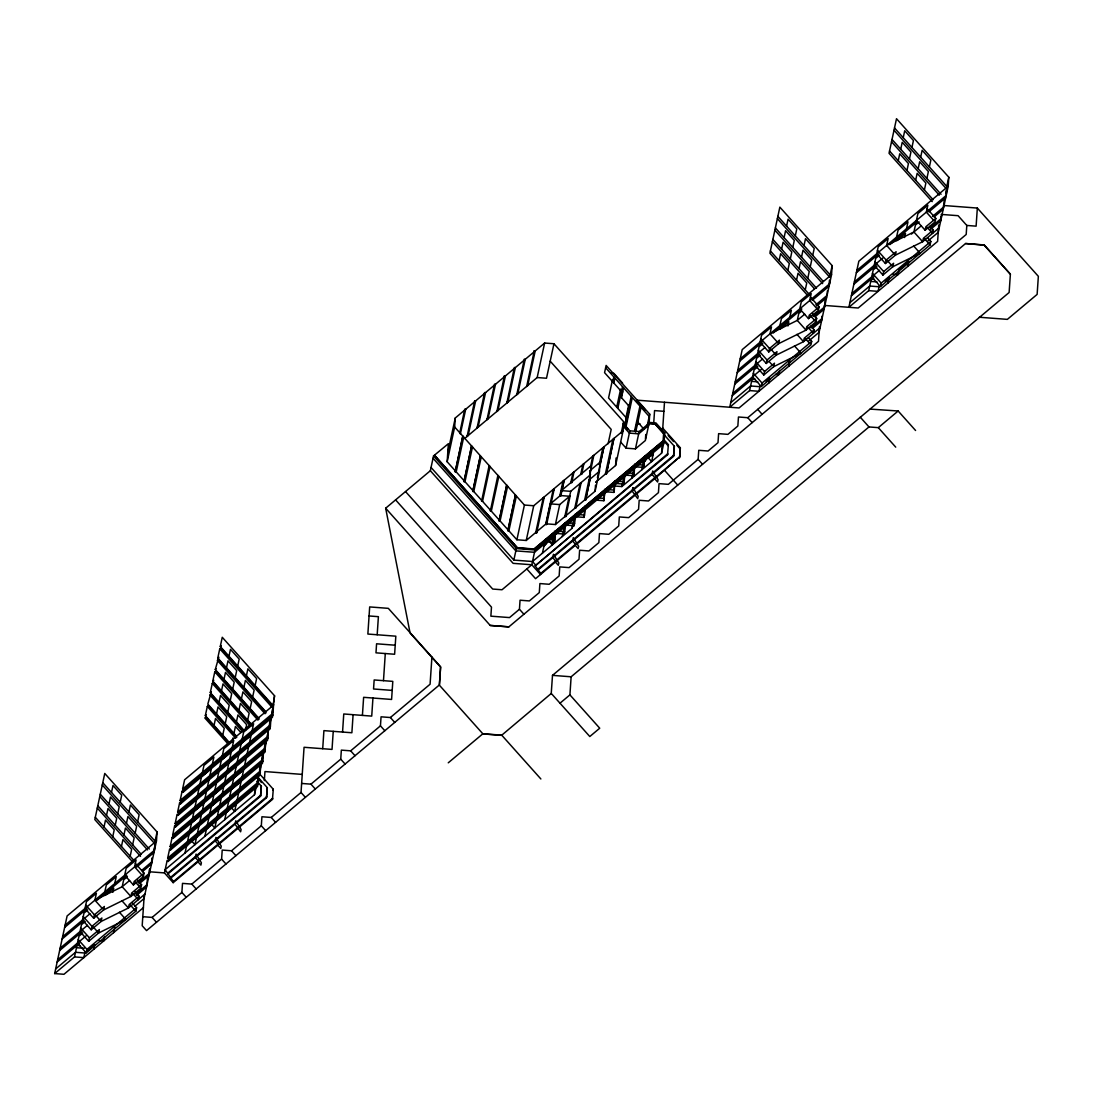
<?xml version="1.0" encoding="UTF-8"?>
<svg xmlns="http://www.w3.org/2000/svg" width="1093" height="1093" viewBox="0 0 1093 1093"><rect width="100%" height="100%" fill="white"/><g stroke="black" fill="none" stroke-linecap="round" stroke-linejoin="round"><path stroke-width="1.5" d="M94.053 944.776L93.752 949.298L94.654 945.144M113.809 929.624L113.617 932.643L114.806 927.11M144.221 895.331L142.186 925.73L146.544 930.608L439.413 684.928L440.629 666.839L388.329 608.35L369.68 606.929L367.863 634.049L395.83 636.181L394.614 654.256L375.978 652.835L376.579 643.791L395.229 645.212M146.694 884.087L146.489 887.092L136.57 895.427M147.391 878.758L146.995 884.784L135.819 894.156M149.386 869.55L148.99 875.575L139.057 883.895M149.782 868.744L149.481 873.266L138.319 882.638M151.886 858.019L151.476 864.044L142.418 871.654M152.173 858.729L151.968 861.735L142.049 870.069M154.277 848.004L153.963 852.526L136.598 867.091M134.931 906.22L144.003 898.624L156.463 840.995L157.064 831.964L104.764 773.461L94.804 819.559L132.321 861.53M186.247 897.298L181.889 892.421L182.504 883.376L191.822 884.1L196.18 888.964M225.964 863.989L221.606 859.112L222.207 850.067L231.538 850.778L235.897 855.655M149.659 871.79L164.456 872.924L173.172 882.666L173.418 881.586L165.166 869.659L254.519 794.707L254.819 790.184M164.456 872.924L167.161 860.451L168.062 861.462L257.415 786.509L258.153 775.579M257.415 786.509L258.549 774.841M259.601 770.155L259.902 765.633M168.062 861.462L168.568 859.153L167.653 858.142L169.647 848.919L170.563 849.93L259.915 774.978L260.435 767.177M259.915 774.978L261.036 763.31M263.522 751.793L262.894 761.152L172.148 837.402L173.049 838.413L173.555 836.104L172.639 835.093L261.992 760.141L262.293 755.618M262.826 757.217L263.14 752.53M167.844 874.004L260.503 796.264L261.336 786.14L257.115 781.413M260.503 796.264L261.336 786.14M177.121 823.794L174.634 825.871L175.549 826.882L176.041 824.587L175.14 823.562L264.479 748.609L264.684 745.604M175.549 826.882L264.889 751.929L265.626 741.013M264.889 751.929L266.023 740.262M265.681 830.666L261.323 825.789L261.924 816.758L271.242 817.468L275.6 822.346M264.342 780.607L264.957 771.562L302.242 774.404M175.14 823.562L177.121 814.353L178.036 815.364L267.389 740.412L268.017 731.039M267.389 740.412L268.509 728.744M271.009 717.213L270.381 726.572L179.621 802.822L180.523 803.833L181.028 801.538L180.113 800.513L269.465 725.561L269.875 719.536M180.523 803.833L269.875 728.881L270.19 724.194M273.496 705.695L272.867 715.054L182.107 791.291L183.023 792.316L183.515 790.007L182.613 788.996L271.966 714.043L274.562 695.776L222.262 637.287L220.267 646.496L272.567 704.999M236.293 823.152L266.473 797.835L267.32 787.698L257.265 776.454M266.473 797.835L267.32 787.698M272.676 712.677L273.1 706.433L220.8 647.944L221.305 645.635L220.267 646.496M271.966 714.043L274.562 695.776M199.24 860.806L272.458 799.393L273.291 789.269L259.137 773.42M305.384 797.357L301.026 792.48L304.059 747.284L332.026 749.415L333.242 731.34M322.708 748.705L323.911 730.63L351.878 732.761L353.094 714.685M345.101 764.048L340.743 759.17L341.344 750.126L350.662 750.836L355.02 755.714M342.56 732.05L343.762 713.975L371.729 716.106L372.945 698.031M362.411 715.396L363.627 697.32L391.595 699.452L392.797 681.376L374.161 679.955L373.546 688.986L392.196 690.407M377.181 634.76L378.397 616.671L369.079 615.96M384.804 730.725L380.446 725.848L381.061 716.817L390.379 717.527L394.737 722.405M383.479 680.666L385.296 653.546M431.913 657.098L430.096 684.218L390.379 717.527M590.097 470.564L589.496 479.595L591.163 465.632L561.378 490.62L560.313 495.539L550.394 503.873L546.076 523.82L526.225 540.475L516.893 539.764L447.16 461.765L448.362 443.703L433.538 455.945L430.341 470.728L385.665 508.218L410.066 632.956L440.575 667.085L439.359 685.161L482.942 733.909L501.591 735.329L551.282 693.454L589.796 736.532L599.729 728.211L569.918 694.875L571.133 676.786L868.976 426.939L878.294 427.65L895.727 447.146M447.16 461.765L454.661 427.021L455.275 417.991L544.628 343.038L553.96 343.748L623.693 421.748L623.078 430.792L615.578 465.522L595.712 482.177M455.221 471.793L462.804 436.107L455.221 471.793L456.205 471.862L463.719 437.132L462.735 437.05M464.006 481.603L471.575 445.93L464.006 481.603L464.976 481.685L472.49 446.941L471.52 446.873M472.777 491.426L480.36 455.74L472.777 491.426L473.761 491.495L481.275 456.765L480.292 456.696M484.541 393.439L485.565 392.565L478.065 427.308L477.094 427.226M481.562 501.25L489.131 465.563L490.047 466.588L482.532 501.318L481.617 500.293M490.333 511.059L497.902 475.373L498.818 476.398L491.317 511.141L490.402 510.117M504.46 375.842L496.878 411.514L497.916 410.654L505.431 375.91L504.46 375.842L503.736 379.148M499.118 520.883L506.687 485.196L499.118 520.883L500.088 520.951L507.603 486.221L506.619 486.139M516.798 393.917L516.743 394.86L524.312 359.187L525.282 359.255L517.768 393.986M507.89 530.692L515.459 495.006L507.89 530.692L508.873 530.774L516.374 496.031L515.404 495.962M534.245 350.853L526.662 386.526L527.7 385.665L535.215 350.921L534.245 350.853L533.521 354.159M523.807 614.129L519.448 609.252L520.049 600.221L529.367 600.931L539.3 592.597L539.901 583.566L549.219 584.277L559.151 575.943L559.753 566.898L569.084 567.609L579.003 559.288L579.618 550.244L588.936 550.954L598.868 542.634L599.47 533.589L608.787 534.299L618.72 525.979L619.321 516.934L628.653 517.645L638.572 509.311L639.186 500.28L648.504 500.99L658.437 492.656L659.038 483.625L668.356 484.336L698.14 459.347L698.755 450.302L708.073 451.013L718.005 442.692L718.607 433.648L727.924 434.358L737.857 426.038L738.458 416.993L747.776 417.704L752.134 422.581M543.194 498.08L544.164 498.148L544.232 497.206L543.194 498.08L535.679 532.81L536.649 532.892L536.718 531.936M553.181 489.691L554.165 489.76L554.233 488.817L553.181 489.691L545.68 524.421L546.65 524.503L546.719 523.547M555.34 531.02L554.738 540.065L545.421 539.355L544.915 541.663L554.233 542.374L555.34 531.02L564.671 531.731L565.272 522.7L574.59 523.41L575.205 514.366L584.523 515.076L585.124 506.045L584.017 517.385L574.699 516.675L574.098 525.719L564.767 525.009L564.166 534.04L554.848 533.329M561.898 490.183L564.029 480.319L562.991 481.193L559.807 495.976L560.832 495.102M551.227 693.686L552.498 675.365L571.133 676.786M546.076 523.82L555.394 524.531L559.712 504.583L570.163 495.812L569.125 496.687L564.808 516.634L565.846 515.773M571.762 482.792L573.962 471.998L572.923 472.859L570.792 482.723L571.83 481.849M431.052 467.476L513.847 560.094L532.496 561.515L572.213 528.206L572.431 524.913M575.71 508.382L581.148 482.559L580.11 483.434L574.74 508.313L575.765 507.439M581.695 474.471L583.881 463.664L582.856 464.539L580.725 474.389L581.749 473.529M585.629 500.061L590.015 479.158L585.629 500.061L584.659 499.979L588.977 480.032L599.429 471.274L600.03 462.23L591.34 469.512M555.394 524.531L595.111 491.222L595.507 485.196M596.341 482.546L596.409 481.603M597.42 477.586L603.923 446.859L599.633 466.711M405.517 491.549L492.683 589.045L502.015 589.755L531.799 564.767L534.983 549.984L594.551 500.02L603.882 500.731L604.976 489.391L614.307 490.101L614.908 481.057L624.226 481.767L624.841 472.722L634.159 473.433L634.76 464.402L644.091 465.112L644.692 456.068L643.586 467.421L634.268 466.711L633.667 475.742L624.335 475.031L605.727 490.648M603.882 500.731L604.976 489.391M606.342 474.157L613.911 438.471L606.342 474.157L605.358 474.089L612.872 439.345L613.856 439.427M595.794 498.982L604.484 491.686L613.801 492.396L614.908 481.057M615.578 465.522L616.069 457.994M625.387 426.543L629.65 406.828L620.933 397.087L621.33 391.062M625.483 425.04L625.988 417.512L628.68 405.025M614.416 483.366L623.734 484.076L624.841 472.722M645.457 439.031L645.758 434.508M620.66 442.064L626.111 448.157L635.429 448.868L645.348 440.534L649.105 423.21L649.707 414.165L606.123 365.431L604.566 372.658L621.999 392.155L620.933 397.087M653.682 423.742L654.557 410.599L663.888 411.31M664.489 402.265L662.672 429.385L662.904 428.306L680.338 447.802L679.737 456.833L655.923 477.709M611.684 485.784L621.849 486.563L661.566 453.24L661.962 447.215M663.096 440.944L534.081 548.973L517.385 547.702L434.522 455.316L517.331 547.935L534.026 549.219L663.096 440.944L663.629 433.552L654.912 423.797L648.231 423.292M663.752 441.012L663.547 444.031L534.491 552.293L515.841 550.872L433.033 458.254M663.957 437.992L664.653 432.678L655.937 422.936L649.16 422.417M661.566 453.24L664.052 441.722L664.653 432.678M430.341 470.728L513.15 563.346L531.799 564.767L540.502 574.522L540.748 573.429L535.174 565.846L667.536 454.811L668.383 444.673L664.148 439.946M537.838 570.191L673.52 456.368L674.354 446.245L664.298 434.987M673.52 456.368L674.354 446.245M679.504 457.926L680.338 447.802M769.158 378.451L768.844 382.974L769.745 378.82M789.009 361.797L788.709 366.319L789.897 360.786M819.477 326.534L818.493 341.33L739.059 407.949L636.522 400.134L645.239 409.889M821.895 316.246L821.581 320.768L812.523 328.365M824.286 306.231L824.081 309.237L815.009 316.847M824.983 300.903L824.573 306.928L813.411 316.301M827.374 290.888L827.073 295.411L815.897 304.783M829.464 280.163L829.068 286.188L812.222 300.315M829.765 280.874L829.56 283.879L740.207 358.846M808.738 340.975L819.094 332.286L831.554 274.671L832.156 265.626L779.855 207.137L769.896 253.234L807.413 295.192M888.09 281.516L888.281 278.51M908.146 261.855L907.846 266.378L908.734 262.224M938.723 224.953L937.616 241.389L858.196 308.007L824.3 305.425M941.018 216.305L940.718 220.827L930.362 229.516M941.415 215.499L941.223 218.518L930.047 227.891M943.409 206.29L943.218 209.296L934.146 216.906M944.12 200.962L943.71 207.001L932.548 216.359M946.005 193.256L946.21 190.237M946.511 190.947L946.196 195.469L877.952 252.729M927.875 241.034L938.231 232.344L948.191 186.247L948.806 177.216L896.506 118.713L889.033 153.293L932.233 201.618M941.141 214.406L958.083 215.69L966.799 225.445L966.198 234.476L747.776 417.704M943.437 205.484L977.333 208.066L976.117 226.155L966.799 225.445M385.665 508.218L490.211 625.442L508.86 626.863L965.584 243.52L984.233 244.941L1010.383 274.193L1009.126 292.5L552.498 675.365M143.402 907.655L63.968 974.287L54.65 973.576L67.11 915.948L156.463 840.995M54.65 973.576L74.502 956.921L77.002 945.39L80.103 945.636M60.129 948.218L79.994 931.564L81.483 924.651L85.199 921.522M104.013 827.005L105.515 820.092L114.218 829.833L112.729 836.76M106.499 815.474L108.002 808.56L116.719 818.315L115.216 825.229M108.999 803.956L110.489 797.043L119.205 806.784L117.716 813.711M111.486 792.425L112.989 785.512L121.706 795.267L120.203 802.18M102.523 908.72L94.9 900.181L96.389 893.268L86.47 901.602L84.967 908.515L93.684 918.27L103.616 909.936L130.9 896.479L140.833 888.144L141.584 884.688L137.226 879.81M85.022 952.099L83.833 957.632L74.502 956.921M82.713 933.053L78.997 936.168L77.494 943.095L86.21 952.836L86.962 949.38L136.598 907.736L132.239 902.859M88.711 941.319L89.448 937.862L99.381 929.528L98.63 932.985L88.711 941.319L79.994 931.564M91.197 929.788L91.949 926.331L101.868 917.997L101.13 921.467L91.197 929.788L82.481 920.033L83.97 913.12L87.7 910.004M93.684 918.27L94.435 914.814L104.368 906.48L103.616 909.936M104.832 891.861L106.322 884.947L116.254 876.613L114.751 883.527M121.446 846.501L122.935 839.588L131.652 849.343L130.163 856.256M123.933 834.984L125.435 828.07L134.152 837.812L132.649 844.725M126.433 823.453L127.922 816.539L136.639 826.294L135.149 833.208M128.919 811.935L130.422 805.008L139.139 814.763L137.636 821.676M112.866 892.284L113.754 888.144L105.065 895.427M104.586 936.824L103.685 940.977L99.026 940.622M133.401 884.947L143.333 876.627L134.617 866.872L136.106 859.959L126.173 868.293L124.684 875.206L133.401 884.947L134.152 881.491L144.071 873.17L135.354 863.415M86.21 952.836L135.846 911.193L136.598 907.736M134.726 891.341L139.084 896.219L138.346 899.676L132.895 893.582M143.333 876.627L144.071 873.17M157.064 831.964L154.578 843.482L102.277 784.993M170.563 849.93L171.054 847.635L170.153 846.61L172.148 837.402M172.639 835.093L174.634 825.871M178.036 815.364L178.528 813.055L177.626 812.044L179.621 802.822M180.113 800.513L182.107 791.291M182.613 788.996L184.608 779.774L273.947 704.821M229.284 742.461L205.32 715.655L207.315 706.433L208.339 705.559L236.771 737.351M244.081 730.384L210.293 692.607L211.332 691.732L207.807 704.124L236.143 735.808M210.293 692.607L212.288 683.385L213.326 682.51L251.977 725.752M252.018 724.946L212.793 681.076L214.788 671.853L215.813 670.993L259.027 719.317M258.863 718.292L215.28 669.544L218.805 657.153L217.78 658.027L265.708 711.652M217.78 658.027L219.761 648.805L220.8 647.944M185.018 853.005L187.012 843.782M187.518 841.487L189.007 834.574M190.004 829.956L191.507 823.043L201.426 814.709L199.937 821.635M192.491 818.438L193.994 811.525L203.926 803.191L202.424 810.104M194.991 806.907L196.48 799.994M197.478 795.39L198.981 788.477M199.978 783.859L201.467 776.945L211.4 768.611L209.897 775.538M202.465 772.341L203.954 765.428L213.886 757.094L212.397 764.007M214.037 725.397L215.526 718.484L224.243 728.239L222.753 735.152M216.523 713.879L218.013 706.952L226.729 716.707L225.24 723.621M219.01 702.348L220.513 695.435L229.229 705.19L227.727 712.103M221.51 690.831L222.999 683.904L231.716 693.659L230.227 700.572M223.997 679.299L225.5 672.386L234.216 682.141L232.713 689.055M226.497 667.782L227.986 660.855L236.703 670.61L235.214 677.523M228.983 656.251L230.473 649.338L239.189 659.093L237.7 666.006M191.985 839.629L191.726 840.777L196.439 837.757M197.437 833.153L198.94 826.24M204.91 798.587L206.413 791.66M207.41 787.056L208.9 780.142M197.997 861.858L198.229 860.765L195.333 857.513L196.057 854.125L201.399 862.801L200.907 865.096L197.997 861.858L173.172 882.666M204.883 836.35L206.618 828.289L208.148 827.469M207.369 824.832L208.859 817.906M209.856 813.301L211.359 806.388L221.278 798.054L219.789 804.967M212.356 801.77L213.845 794.857L223.778 786.536L222.275 793.45M214.843 790.253L216.346 783.339M217.343 778.722L218.832 771.808M219.83 767.204L221.319 760.291L231.251 751.957L229.762 758.87M222.316 755.673L223.819 748.76L233.738 740.439L232.249 747.352M232.058 742.133L232.959 737.98M233.957 733.376L235.446 726.462L240.897 732.556M236.443 721.845L237.946 714.931L246.663 724.686L245.46 730.22M238.943 710.327L240.433 703.414L249.149 713.155L247.66 720.068M241.43 698.796L242.933 691.883L251.65 701.638L250.147 708.551M243.93 687.278L245.419 680.365L254.136 690.107L252.633 697.02M246.417 675.747L247.906 668.834L256.623 678.589L255.134 685.502M217.302 816.498L218.791 809.585M224.775 781.919L226.265 775.005M227.262 770.401L228.765 763.488M218.094 844.11L217.849 845.19L220.759 848.441L221.264 846.146L215.922 837.47L215.184 840.859L218.094 844.11L173.418 881.586M224.734 819.695L226.483 811.621L228.382 809.08M227.221 808.164L228.724 801.251M229.721 796.647L231.21 789.733L241.143 781.399L239.64 788.313M232.208 785.116L233.697 778.202L243.63 769.882L242.14 776.795M234.694 773.598L236.197 766.685M237.195 762.067L238.684 755.154M239.681 750.549L241.184 743.636L251.103 735.302L249.614 742.215M242.181 739.018L243.671 732.105L253.603 723.785L252.1 730.698M236.32 803.683L234.667 811.361L231.388 807.713M237.154 799.844L238.643 792.931M244.627 765.264L246.13 758.351M247.114 753.746L248.617 746.833M235.036 824.204L235.774 820.816L241.116 829.478L240.61 831.787L235.036 824.204L170.508 878.335M254.519 794.707L256.172 787.028M259 773.967L257.005 783.189L167.653 858.142M261.159 763.98L259.506 771.658L170.153 846.61M261.992 760.141L263.659 752.449M264.479 748.609L266.146 740.931M268.974 727.87L266.979 737.092L177.626 812.044M269.465 725.561L271.132 717.882M262.894 761.152L262.402 763.46L173.049 838.413M269.875 728.881L270.381 726.572M272.867 715.054L272.362 717.363L183.023 792.316M273.059 790.348L273.291 789.269M272.458 799.393L272.69 798.3L219.324 843.072M447.761 452.721L455.275 417.991M459.675 433.252L464.744 409.151L465.714 409.219L460.344 434.03M477.026 428.169L484.595 392.496M464.607 438.553L537.169 377.536L544.628 343.038M490.211 625.442L508.86 626.863M553.96 343.748L546.5 378.246L537.169 377.536M516.893 539.764L524.408 505.034L454.661 427.021M513.847 560.094L516.347 548.563L433.538 455.945M482.942 733.909L501.646 735.083L540.871 778.967M526.225 540.475L533.726 505.745L623.078 430.792M536.649 532.892L544.232 497.206M535.174 565.846L667.768 453.718L667.536 454.811M546.65 524.503L554.233 488.817M542.429 553.181L544.164 545.12L546.076 542.579L547.484 542.347L543.918 546.268M549.137 540.953L549.383 539.805M560.777 496.044L563.974 481.262M553.85 537.947L550.79 539.559L552.689 537.018L554.096 536.786L552.348 544.861L549.082 541.199M554.233 542.374L554.738 540.065M555.394 562.034L555.64 560.941L552.73 557.69L553.468 554.301L558.81 562.977L558.304 565.286L555.394 562.034L535.543 578.689L526.826 568.934M590.562 474.663L570.71 491.331L569.644 496.249L560.313 495.539M565.778 516.716L570.163 495.812M562.28 536.526L564.275 527.304M564.767 525.009L565.272 522.7M564.166 534.04L564.671 531.731M572.213 528.206L574.208 518.984M574.699 516.675L575.205 514.366M574.098 525.719L574.59 523.41M590.288 467.708L592.775 456.205L593.813 455.344L590.562 471.069L589.578 470.987M575.26 545.366L575.492 544.287L572.582 541.035L573.319 537.647L578.662 546.322L578.156 548.618L575.26 545.366L556.638 560.982M612.463 379.94L608.555 398.002L625.988 417.512M613.801 376.866L612.736 381.799L613.897 381.881L613.815 383.015L614.881 378.082M584.017 517.385L584.523 515.076M599.306 464.279L602.871 447.734L603.855 447.816M599.456 464.853L600.03 462.23M595.111 491.222L599.429 471.274M594.551 500.02L595.057 497.711L604.374 498.422M608.104 443.731L611.206 429.412L550.189 361.168M620.633 389.081L616.725 407.142L617.887 407.238L617.818 408.372L622.518 386.621M621.903 394.915L622.614 391.636M621.466 397.688L623.597 387.837M621.179 433.334L623.693 421.748M624.841 425.942L631.235 396.363M632.314 397.592L625.934 427.158L628.106 429.59M613.801 492.396L614.307 490.101M626.111 448.157L629.855 430.833L623.311 423.51M621.849 486.563L623.843 477.34M634.623 430.751L639.951 406.118M623.734 484.076L624.226 481.767M635.115 431.612L637.301 421.515L643.736 429.002M637.205 424.275L637.916 420.996M635.716 431.981L641.031 407.334M635.429 448.868L639.173 431.544L649.105 423.21M631.781 478.228L633.762 469.006M634.268 466.711L634.76 464.402M633.667 475.742L634.159 473.433M647.261 425.491L649.707 414.165M641.7 469.894L643.449 461.833L645.348 459.292L653.122 454.661M643.586 467.421L644.091 465.112M663.629 433.552L654.912 423.797M648.409 457.666L648.655 456.519M650.062 456.287L651.974 453.745L653.382 453.499L651.633 461.574L648.368 457.912M654.68 478.748L654.912 477.655L652.015 474.403L652.74 471.015L658.082 479.69L657.59 481.999L654.68 478.748L576.558 544.287M668.383 444.673L668.151 445.766L664.981 442.214M831.554 274.671L742.202 349.623L729.741 407.238L749.593 390.584L752.093 379.066L755.195 379.298M737.72 370.363L757.572 353.708L759.061 346.795L762.791 343.667M779.104 260.667L780.607 253.754L789.324 263.509L787.821 270.422M781.604 249.149L783.094 242.236L791.81 251.977L790.321 258.904M784.091 237.618L785.58 230.705L794.297 240.46L792.808 247.373M786.577 226.101L788.08 219.187L796.797 228.929L795.294 235.856M768.775 351.932L769.527 348.476L779.459 340.142L778.708 343.612L769.991 333.857L771.494 326.944L761.561 335.264L760.059 342.191L768.775 351.932L778.708 343.612L806.006 330.141L815.925 321.82L816.676 318.364L812.318 313.486M760.113 385.761L758.925 391.294L749.593 390.584M757.804 366.715L754.088 369.844L752.585 376.757L761.302 386.512L762.053 383.056L811.689 341.412L808.424 337.751M763.802 374.981L764.54 371.524L774.472 363.19L773.721 366.661L763.802 374.981L755.085 365.24L756.575 358.313L760.304 355.198M766.289 363.463L767.04 360.007L776.959 351.673L776.221 355.129L766.289 363.463L757.572 353.708M779.924 325.523L781.413 318.609L791.346 310.289L789.843 317.202M796.537 280.177L798.04 273.264L806.757 283.005L805.254 289.918M799.038 268.646L800.527 261.733L809.244 271.488L807.754 278.401M801.524 257.128L803.013 250.215L811.73 259.956L810.241 266.87M804.011 245.597L805.514 238.684L814.23 248.439L812.727 255.352M787.957 325.96L788.845 321.807L780.17 329.102M779.678 370.486L778.776 374.639L775.675 374.407M817.332 309.073L809.708 300.548L811.197 293.634L801.265 301.955L799.775 308.868L808.492 318.623L809.244 315.167L819.163 306.832L810.446 297.091M811.689 341.412L810.951 344.869L761.302 386.512M810.91 326.233L814.189 329.881L813.438 333.338L807.987 327.244M819.163 306.832L818.425 310.289L808.492 318.623M832.156 265.626L829.669 277.157L777.369 218.655M948.191 186.247L858.838 261.2L848.878 307.297L868.73 290.642L871.23 279.125L874.332 279.357M856.857 270.422L876.709 253.767L878.198 246.854L888.131 238.52L886.642 245.433L895.345 255.188L922.642 241.731L939.229 227.74M898.241 160.739L899.73 153.812L908.447 163.567L906.958 170.481M900.728 149.208L902.231 142.295L910.947 152.036L909.444 158.963M903.228 137.691L904.717 130.764L913.434 140.519L911.945 147.432M879.25 285.82L878.062 291.353L868.73 290.642M876.941 266.774L873.225 269.903L871.722 276.816L880.439 286.571L881.19 283.114L930.826 241.471L927.561 237.809M882.925 275.04L883.677 271.583L893.609 263.263L892.858 266.719L882.925 275.04L874.209 265.298L875.712 258.372L879.428 255.256M885.426 263.522L886.177 260.066L896.096 251.732L895.345 255.188L885.426 263.522L876.709 253.767M896.561 237.113L898.063 230.199L907.982 221.865L906.493 228.779M887.981 283.032L889.183 277.499M915.674 180.236L917.164 173.322L925.88 183.064L924.391 189.977M918.161 168.705L919.664 161.791L928.381 171.546L926.878 178.46M920.661 157.187L922.15 150.274L930.867 160.015L929.378 166.928M904.594 237.536L905.496 233.396L896.806 240.679M898.815 270.545L897.913 274.698L893.254 274.343M870.124 409.096L898.145 410.995L915.579 430.492M886.642 245.433L913.926 231.976L915.428 225.062L919.145 221.947M933.969 220.663L926.345 212.124L927.848 205.211L917.915 213.545L916.412 220.458L925.129 230.199L925.88 226.743L935.813 218.422L927.096 208.667M880.439 286.571L930.075 244.928L930.826 241.471M930.047 226.292L933.313 229.94L932.575 233.396L927.124 227.303M935.813 218.422L935.061 221.879L925.129 230.199M948.806 177.216L946.306 188.734L894.006 130.245M965.584 243.52L984.178 245.174L1010.383 274.193M234.995 803.533L233.096 806.074L236.156 804.448M186.52 846.091L188.297 844.124L186.766 844.944M194.909 838.577L196.699 836.61L194.95 844.684L191.685 841.023M206.372 829.437L209.938 825.502M214.774 821.922L216.551 819.955L214.802 828.016L211.536 824.368M226.224 812.782L228.013 810.815L226.483 811.621M552.32 538.753L554.096 536.786M643.203 462.981L646.755 459.06M651.592 455.467L653.382 453.499M215.28 669.544L216.318 668.684M212.793 681.076L213.818 680.215M205.32 715.655L206.345 714.781M178.528 813.055L267.881 738.103M176.041 824.587L265.394 749.62M65.115 925.17L154.468 850.217L155.069 841.173L102.769 782.684M64.61 927.479L86.948 908.734M96.881 900.413L126.774 875.329M739.715 361.141L762.053 342.41M773.216 333.037L801.866 309.005M127.403 876.682L123.687 879.81L122.184 886.724L94.9 900.181M801.265 311.396L798.778 313.486L797.289 320.399L769.991 333.857M660.705 430.15L662.904 428.306M62.629 936.701L89.927 913.789M129.63 880.48L122.184 886.724L130.9 896.479L131.652 893.022L141.584 884.688M758.815 352.67L765.018 347.465M804.735 314.156L797.289 320.399L806.006 330.141L806.743 326.684L816.676 318.364M62.123 938.996L84.134 920.538M171.054 847.635L260.407 772.669M737.215 372.672L759.553 353.927M816.635 306.04L826.568 297.72M856.352 272.731L878.69 253.986M889.866 244.627L917.218 221.674M928.872 211.892L945.705 197.778M81.224 930.526L87.44 925.32M625.579 473.993L664.052 441.722M735.22 381.894L762.531 358.982M854.357 281.953L882.898 258.003M911.439 234.066L921.372 225.732M59.637 950.527L81.975 931.783M168.568 859.153L257.921 784.2M734.728 384.189L757.066 365.458M853.865 284.248L876.203 265.517M213.08 821.922L215.553 819.846M211.591 824.122L216.305 821.103M57.642 959.75L86.183 935.799M732.734 393.412L761.274 369.475M810.91 327.832L822.086 318.459M851.871 293.471L879.564 270.244M57.137 962.045L79.475 943.314M732.242 395.721L752.093 379.066M851.365 295.779L873.785 276.966M139.084 896.219L129.165 904.539L128.414 907.996L101.13 921.467M814.189 329.881L804.257 338.215L803.505 341.672L776.221 355.129L770.77 349.036M933.313 229.94L923.394 238.274L922.642 241.731L913.926 231.976M168.076 872.911L260.735 795.185M55.647 968.958L75.499 952.304L84.83 953.014L94.749 944.694M145 894.006L128.414 907.996L121.883 900.687M730.739 402.634L750.59 385.979L759.922 386.69M820.092 327.681L803.505 341.672L796.975 334.362M849.876 302.693L869.727 286.038L879.059 286.749L881.532 284.658M170.74 877.255L235.268 823.111M236.525 822.059L266.706 796.742M538.07 569.098L572.814 539.956M574.112 538.863L673.753 455.275M766.125 381.484L769.841 378.356M885.262 281.543L888.978 278.414M898.911 270.094L908.83 261.76M540.748 573.429L555.64 560.941M556.87 559.903L654.912 477.655M656.224 476.562L679.737 456.833M142.787 916.699L152.118 917.41L181.889 892.421M191.822 884.1L221.606 859.112M231.538 850.778L261.323 825.789M271.242 817.468L301.026 792.48M301.641 783.449L310.958 784.159L340.743 759.17M350.662 750.836L380.446 725.848M519.448 609.252L509.516 617.586L490.866 616.165L491.481 607.121L395.598 499.884M448.253 762.818L482.997 733.663M878.294 427.65L898.145 410.995M559.999 703.195L569.918 694.875M643.449 461.833L644.979 461.027M544.164 545.12L545.694 544.3M920.156 253.248L892.858 266.719L887.407 260.626M773.721 366.661L801.019 353.189L794.474 345.88M870.725 281.42L876.941 281.898M979.383 317.243L1007.35 319.375L1037.134 294.4L1038.35 276.324L977.333 208.066M751.588 381.361L757.804 381.84M610.782 373.137L613.883 373.369L622.6 383.124M620.387 396.472L621.548 396.568M648.176 423.524L654.857 424.043M636.795 423.811L640.184 424.07M629.855 430.833L639.173 431.544M588.977 480.032L589.947 480.1M561.378 490.62L570.71 491.331M550.394 503.873L559.712 504.583M524.408 505.034L533.726 505.745M516.347 548.563L534.983 549.984M76.496 947.699L84.27 948.287M894.511 127.936L946.811 186.425M892.011 139.453L941.046 194.294M891.519 141.762L939.27 195.169M889.524 150.984L933.108 199.732M924.637 238.834L930.075 244.928M913.611 245.939L919.063 252.032M877.46 250.311L886.177 260.066M874.96 261.842L883.677 271.583M872.474 273.359L881.19 283.114M777.861 216.346L830.161 274.849M775.374 227.877L823.316 281.502M774.882 230.186L822.633 283.593M772.888 239.394L816.471 288.142M772.382 241.703L814.449 288.757M770.387 250.925L809.612 294.796M810.487 315.727L815.925 321.82M805.5 338.775L809.858 343.653M860.259 417.184L868.976 426.939M760.81 338.721L769.527 348.476M769.363 361.783L772.642 365.431M758.323 350.252L767.04 360.007M755.823 361.769L764.54 371.524M753.337 373.3L762.053 383.056M757.709 409.369L762.067 414.247M698.14 459.347L702.498 464.224M668.124 435.479L673.561 441.572M676.84 445.234L680.106 448.881M605.631 367.726L649.215 416.474L648.6 425.519L638.681 433.839L629.349 433.129L622.819 425.819M664.612 470.414L677.687 485.046M532.496 561.515L535.406 564.767M219.761 648.805L272.061 707.308M218.313 659.462L266.064 712.868M217.275 660.336L265.025 713.743M214.788 671.853L257.989 720.178M310.958 784.159L315.317 789.023M212.288 683.385L249.805 725.342M210.84 694.041L243.807 730.916M209.801 694.902L242.769 731.777M207.315 706.433L235.733 738.226M228.587 742.516L205.853 717.09L204.815 717.951L227.563 743.39M257.019 777.547L261.5 782.533M100.283 794.201L149.317 849.042M99.777 796.51L147.528 849.917M97.783 805.732L141.366 854.48M97.291 808.041L140.491 856.352M95.296 817.25L134.521 861.12M135.382 882.051L139.74 886.929M152.118 917.41L156.463 922.287M130.409 905.1L135.846 911.193M119.383 912.218L125.927 919.527L98.63 932.985L93.178 926.891M95.678 915.374L100.037 920.238M85.719 905.059L94.435 914.814M83.232 916.576L91.949 926.331M80.732 928.107L89.448 937.862M78.245 939.625L86.962 949.38M637.301 421.515L638.148 422.772M467.162 435.56L467.094 436.503L474.676 400.817L475.646 400.899L468.132 435.629L467.162 435.56M487.013 418.906L486.959 419.849L494.528 384.162L495.498 384.244L487.984 418.974L487.013 418.906M506.879 402.251L506.81 403.18L514.379 367.508L515.349 367.576L507.849 402.32L506.879 402.251M632.888 487.669L632.15 491.071L637.725 498.654L638.23 496.345L632.888 487.669"/></g></svg>
